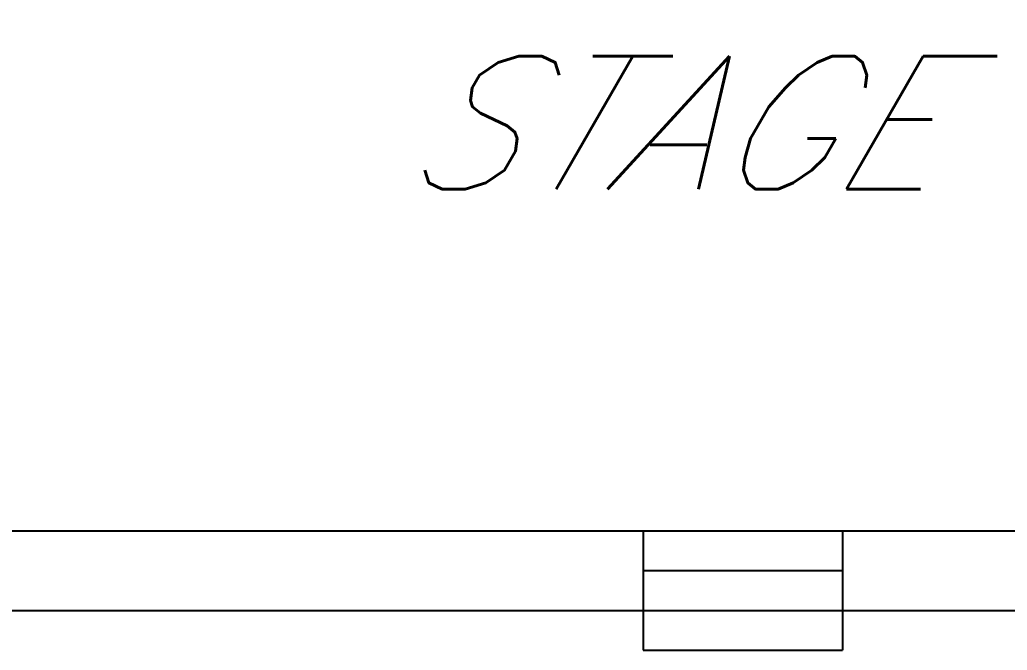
# Model space of a CAD drawing. Extents: x 8365 to 8547, y -347 to -272.
# Drawn here: x 8500.26 to 8507.69, y -303.67 to -298.92 of the extents above; entities that cross this region are included whole.
import ezdxf

# ---------------------------------------------------------------- set-up
doc = ezdxf.new("R2010")
doc.units = 0
doc.layers.get('0').update_dxf_attribs({"linetype": 'CONTINUOUS'})
doc.layers.add('1', color=7, linetype='CONTINUOUS')
doc.styles.add('ROMANS', font='ROMANS')

msp = doc.modelspace()

# ---------------------------------------------------------------- linework, layer by layer
at = {"linetype": 'CONTINUOUS', "flags": 128}
msp.add_lwpolyline([(8499.259, -302.7678), (8512.149, -302.7678), (8513.649, -297.9012), (8507.529, -294.3678), (8503.879, -294.3678), (8497.759, -297.9012), (8499.259, -302.7678)], dxfattribs=at)
at = {"layer": '1', "color": 1, "linetype": 'CONTINUOUS'}
for p, q in [((8499.259, -302.7678), (8512.149, -302.7678)), ((8503.879, -302.7678), (8507.529, -302.7678)), ((8504.954, -302.7678), (8504.954, -303.6678)), ((8506.454, -302.7678), (8506.454, -303.6678)), ((8504.954, -303.0678), (8506.454, -303.0678)), ((8498.816, -303.3678), (8512.5919, -303.3678)), ((8504.954, -303.6678), (8506.454, -303.6678))]:
    msp.add_line(p, q, dxfattribs=at)

# ---------------------------------------------------------------- texts
at = {"layer": '1', "color": 7, "linetype": 'CONTINUOUS', "style": 'ROMANS', "oblique": 30}
msp.add_text('STAGE', height=1, dxfattribs=at).set_placement((8503.0992, -300.1963))

doc.saveas('drawing.dxf')
